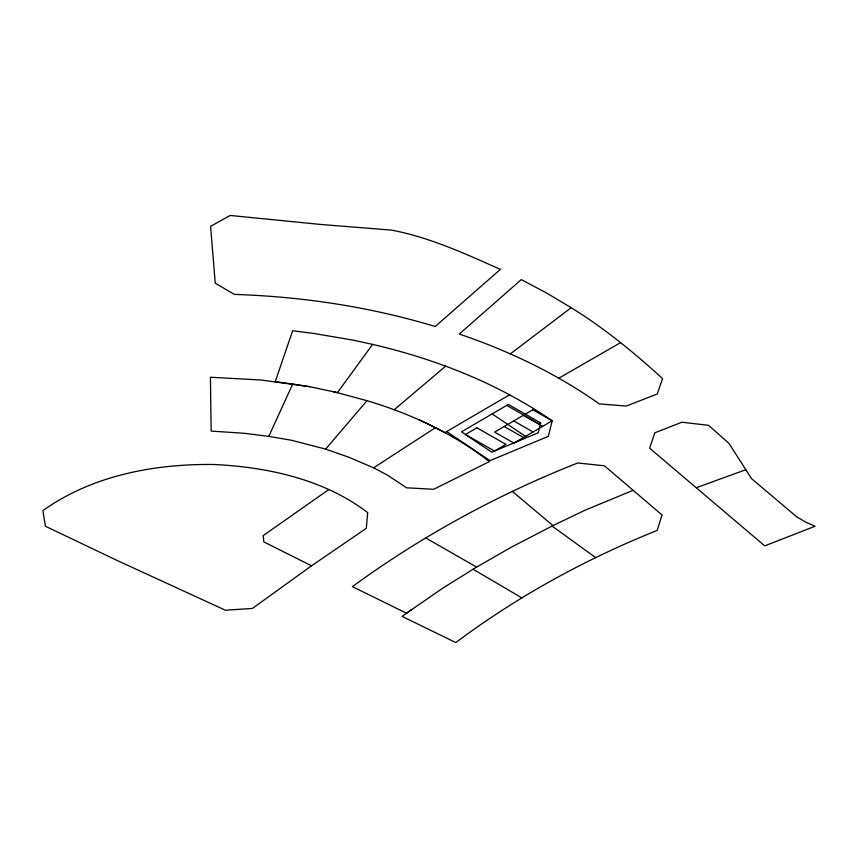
<?xml version="1.0" encoding="UTF-8"?>
<svg xmlns="http://www.w3.org/2000/svg" width="858" height="858" viewBox="0 0 858 858"><rect width="100%" height="100%" fill="white"/><g stroke="black" fill="none" stroke-linecap="round" stroke-linejoin="round"><path stroke-width="1.29" d="M309.706 386.701L261.336 380.04L210.424 377.241L211.154 431.081L244.38 433.301L268.801 436.379L292.717 384.041L309.706 386.701L337.43 392.632L372.608 344.39C436.272 359.266 498.187 383.483 552.177 420.795L548.326 436.336L490.015 460.649L446.696 431.563M268.801 436.379L291.634 440.293L325.622 449.12L366.999 400.686C393.897 408.73 420.184 419.154 444.819 432.647L509.727 394.691M394.187 409.759L445.71 366.119M510.306 353.914L571.171 307.711C604.118 327.96 634.041 352.595 662.569 378.593L657.26 394.004L626.233 406.059L599.281 403.904C556.563 373.605 508.773 350.879 459.277 334.041L521.299 279.59L547.522 293.533L571.171 307.711M411.636 609.512L402.145 616.419L455.78 642.545C517.503 596.428 585.639 559.03 657.142 530.459L662.065 515.014L604.429 465.797L577.702 462.977C497.844 494.519 421.761 535.993 352.391 586.625L406.52 613.223L443.243 587.848L476.587 567.095L511.422 547.157L552.981 525.6L512.269 491.344M311.551 565.797L366.302 528.335L367.728 512.634C323.992 479.257 267.557 467.009 213.503 464.489C154.172 463.77 91.924 475.568 42.9 510.639L45.442 526.265L116.763 560.295L225.386 610.22L252.413 608.429L311.551 565.797L263.835 541.934L263.181 535.606L328.7 489.618M325.622 449.12L349.27 457.4L373.616 467.814L435.446 427.681M558.751 378.239L620.613 342.61M633.15 490.326L585.435 510.017L552.059 526.04L595.742 557.657M696.246 487.73L745.817 469.723L751.469 478.582L796.792 516.881L805.952 522.243L815.1 526.244L764.725 545.87L649.645 448.208L654.804 432.807L681.906 422.222L708.59 425.321L728.935 443.329L745.817 469.723M292.717 384.041L275.257 381.681L292.632 330.759L313.363 333.397L353.196 340.143L372.608 344.39M333.204 391.559L366.999 400.686M373.616 467.814L387.226 475.01L406.638 487.816L433.708 489.285L489.274 461.647C467.921 444.637 443.994 431.209 419.219 419.905M506.703 405.394L540.272 424.528M523.283 415.358L542.631 426.383M513.727 420.935L533.075 431.971M504.182 426.523L523.53 437.548M425.868 538.03L476.587 567.095M473.123 569.262L521.803 597.854M492.138 413.921L527.134 437.43M540.669 422.897L538.223 432.807L491.741 452.187L461.475 431.853L508.311 404.45L540.669 422.897M500.386 269.38L435.21 326.49C370.034 306.81 302.327 296.643 234.341 294.391L215.24 283.183L210.585 226.33L230.191 215.455L321.321 224.517L391.334 230.083C429.418 237.205 465.143 253.711 500.386 269.38M476.887 427.81L465.433 434.513L494.455 451.051L505.92 444.347L476.887 427.81M532.829 409.77L494.626 432.11L513.974 443.136L552.177 420.795L532.829 409.77"/></g></svg>
